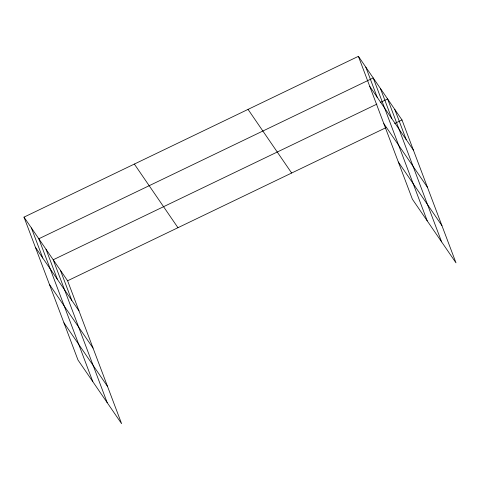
<?xml version="1.0" encoding="UTF-8"?>
<svg xmlns="http://www.w3.org/2000/svg" width="480" height="480" viewBox="0 0 480 480"><rect width="100%" height="100%" fill="white"/><g stroke="black" fill="none" stroke-linecap="round" stroke-linejoin="round"><path stroke-width="0.72" d="M24 217.134L67.602 280.77L121.602 423.678L78 360.036L24 217.134L358.398 56.322L402 119.964L456 262.866L412.398 199.23L358.398 56.322M376.914 104.106L53.214 259.77L107.214 402.678M380.256 102.498L387.612 98.964L441.612 241.866M67.602 280.77L385.95 127.68M394.644 123.498L402 119.964M369.774 86.43L413.376 150.066M383.838 123.654L427.44 187.29M398.334 162.006L441.936 225.642M248.046 109.392L291.648 173.028M134.352 164.064L177.954 227.706M35.376 247.242L78.978 310.878M49.44 284.466L93.042 348.102M63.936 322.812L107.538 386.454M394.806 109.464L406.182 139.566M380.418 88.458L391.794 118.566M427.224 220.866L373.224 77.958L38.826 238.77L92.826 381.678M365.808 67.14L377.184 97.248M60.408 270.27L71.784 300.378M46.02 249.27L57.396 279.378M31.41 227.952L42.786 258.06"/></g></svg>
